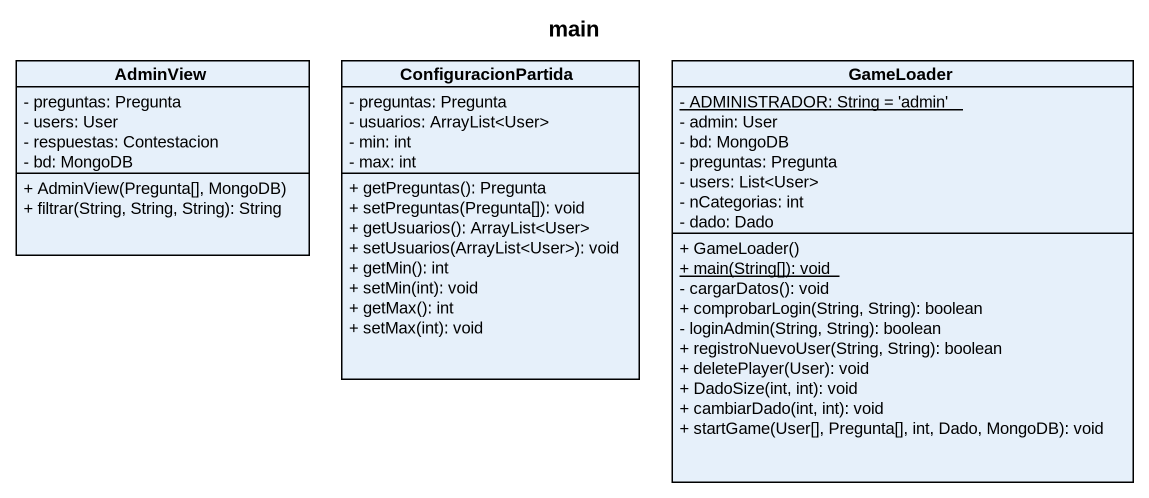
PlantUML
@startuml
title main
hide circle
hide empty members
skinparam classAttributeIconSize 0
class AdminView {
  - preguntas: Pregunta
  - users: User
  - respuestas: Contestacion
  - bd: MongoDB
  + AdminView(Pregunta[], MongoDB)
  + filtrar(String, String, String): String
}
class ConfiguracionPartida {
  - preguntas: Pregunta
  - usuarios: ArrayList<User>
  - min: int
  - max: int
  + getPreguntas(): Pregunta
  + setPreguntas(Pregunta[]): void
  + getUsuarios(): ArrayList<User>
  + setUsuarios(ArrayList<User>): void
  + getMin(): int
  + setMin(int): void
  + getMax(): int
  + setMax(int): void
}
class GameLoader {
  {static} - ADMINISTRADOR: String = 'admin'
  - admin: User
  - bd: MongoDB
  - preguntas: Pregunta
  - users: List<User>
  - nCategorias: int
  - dado: Dado
  + GameLoader()
  {static} + main(String[]): void
  - cargarDatos(): void
  + comprobarLogin(String, String): boolean
  - loginAdmin(String, String): boolean
  + registroNuevoUser(String, String): boolean
  + deletePlayer(User): void
  + DadoSize(int, int): void
  + cambiarDado(int, int): void
  + startGame(User[], Pregunta[], int, Dado, MongoDB): void
}
@enduml
